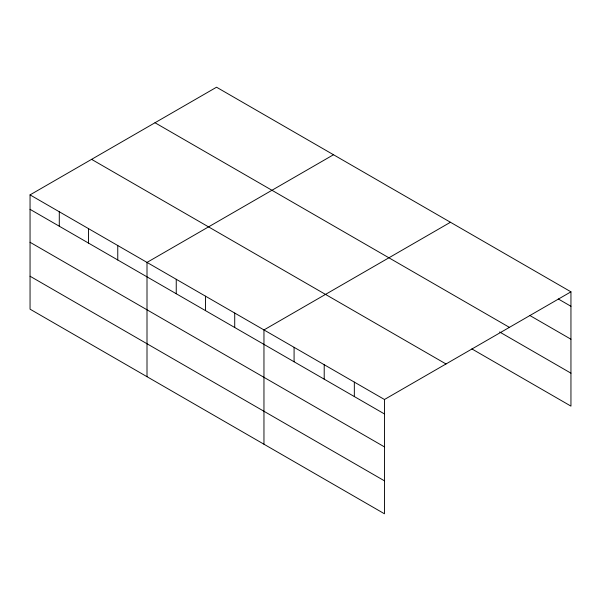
<?xml version="1.0" encoding="UTF-8"?>
<svg xmlns="http://www.w3.org/2000/svg" width="601" height="601" viewBox="0 0 601 601"><rect width="100%" height="100%" fill="white"/><g stroke="black" fill="none" stroke-linecap="round" stroke-linejoin="round"><path stroke-width="0.9" d="M30.05 194.882L384.46 399.5L384.46 513.787L30.05 309.169L30.05 194.882L216.54 87.213L570.95 291.831L570.95 406.118L471.853 348.903M333.495 154.742L147.005 262.412L147.005 376.692M450.45 222.265L263.959 329.934L263.959 444.214M384.46 399.5L570.95 291.831M558.269 298.96L570.95 306.285M529.729 315.427L570.95 339.227M154.998 122.747L509.408 327.365M499.604 331.977L570.95 373.168M91.592 159.355L446.002 363.973M30.05 209.336L384.46 413.954M30.05 242.278L384.46 446.896M30.05 276.22L384.46 480.838M354.335 382.108L354.335 396.562M324.209 364.717L324.209 379.171M294.084 347.325L294.084 361.772M234.721 313.053L234.721 327.5M205.482 296.173L205.482 310.619M176.243 279.292L176.243 293.739M117.766 245.524L117.766 259.978M88.527 228.643L88.527 243.097M59.289 211.762L59.289 226.216"/></g></svg>
